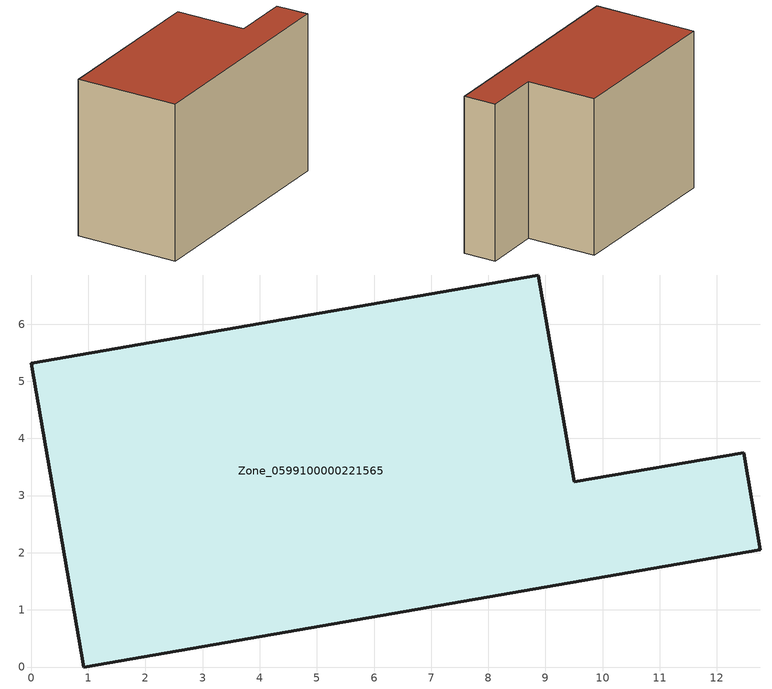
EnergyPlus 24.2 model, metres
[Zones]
Zone_0599100000221565
 floor ground (C_G): 0.92,0 0,5.32 8.88,6.86 9.51,3.24 12.47,3.75 12.76,2.05 z0
 wall outside (C_F): 0.92,0 12.76,2.05 12.47,3.75 9.51,3.24 8.88,6.86 0,5.32 0.92,0 z0:8.18
 roof outside (C_R): 0,5.32 0.92,0 12.76,2.05 12.47,3.75 9.51,3.24 8.88,6.86 z8.18
[BUILDING]
Pand.0599100000221565: North Axis=0; Terrain=City; Loads Convergence Tolerance Value=0.04; Temperature Convergence Tolerance Value=0.4; Solar Distribution=FullExterior; Maximum Number of Warmup Days=25; Minimum Number of Warmup Days=1
[Site:Location]
Rotterdam.The.Hague.AP_ZH_NLD Design_Conditions: Latitude=51.96; Longitude=4.45; Time Zone=1; Elevation=-4.5
[SITE:GROUNDTEMPERATURE:BUILDINGSURFACE]
18, 18, 18, 18, 18, 18, 18, 18, 18, 18, 18, 18
[MATERIAL] Thermal Absorptance=0.9; Solar Absorptance=0.7; Visible Absorptance=0.7
Name | Roughness | Thickness | Conductivity | Density | Specific Heat
G.TI.1992-2005 | MediumSmooth | 0.15 | 0.06 | 540 | 1210
F.TI.1992-2005 | Rough | 0.3 | 0.12 | 1920 | 840
R.TI.1992-2005 | MediumRough | 0.2 | 0.08 | 1500 | 1000
[CONSTRUCTION]
C_G: G.TI.1992-2005
C_F: F.TI.1992-2005
C_R: R.TI.1992-2005
[ZONE]
Zone_0599100000221565: Type=1; Multiplier=1; Ceiling Height=Autocalculate; Volume=Autocalculate; Floor Area=autocalculate; Part of Total Floor Area=Yes
[ZONEINFILTRATION:DESIGNFLOWRATE]
Infil_Zone_0599100000221565: Zone or ZoneList or Space or SpaceList=Zone_0599100000221565; Schedule=AlwaysOn; Design Flow Rate Calculation Method=Flow/Area; Flow Rate per Floor Area=0.0015; Constant Term Coefficient=1; Temperature Term Coefficient=0; Velocity Term Coefficient=0; Velocity Squared Term Coefficient=0
[HVACTEMPLATE:ZONE:IDEALLOADSAIRSYSTEM]
Zone_0599100000221565: Maximum Heating Supply Air Temperature=50; Minimum Cooling Supply Air Temperature=13; Maximum Heating Supply Air Humidity Ratio=0.0156; Minimum Cooling Supply Air Humidity Ratio=0.0077; Heating Limit=NoLimit; Cooling Limit=NoLimit; Dehumidification Control Type=ConstantSensibleHeatRatio; Cooling Sensible Heat Ratio=0.7; Dehumidification Setpoint=60; Humidification Control Type=None; Humidification Setpoint=30; Outdoor Air Method=None; Outdoor Air Flow Rate per Person=0.00944; Outdoor Air Flow Rate per Zone Floor Area=0; Outdoor Air Flow Rate per Zone=0; Demand Controlled Ventilation Type=None; Outdoor Air Economizer Type=NoEconomizer; Heat Recovery Type=None; Sensible Heat Recovery Effectiveness=0.7; Latent Heat Recovery Effectiveness=0.65
[ZONECONTROL:THERMOSTAT]
ThermostatControl_Zone_0599100000221565: Zone or ZoneList=Zone_0599100000221565; Control Type Schedule=DualSetpointControlType; Control 1=Thermostat_Zone_0599100000221565; Temperature Difference Between Cutout And Setpoint=0
[THERMOSTATSETPOINT:DUALSETPOINT]
Thermostat_Zone_0599100000221565: Heating Setpoint Temperature Schedule=HeatingSetpoint_Zone_0599100000221565; Cooling Setpoint Temperature Schedule=CoolingSetpoint_Zone_0599100000221565
[SCHEDULE:COMPACT]
HeatingSetpoint_Zone_0599100000221565: Through: 12/31, For: AllDays, Until: 24:00, 21
CoolingSetpoint_Zone_0599100000221565: Through: 12/31, For: AllDays, Until: 24:00, 24
DualSetpointControlType: Through: 12/31, For: AllDays, Until: 24:00, 4
AlwaysOn: Through: 12/31, For: AllDays, Until: 24:00, 1
